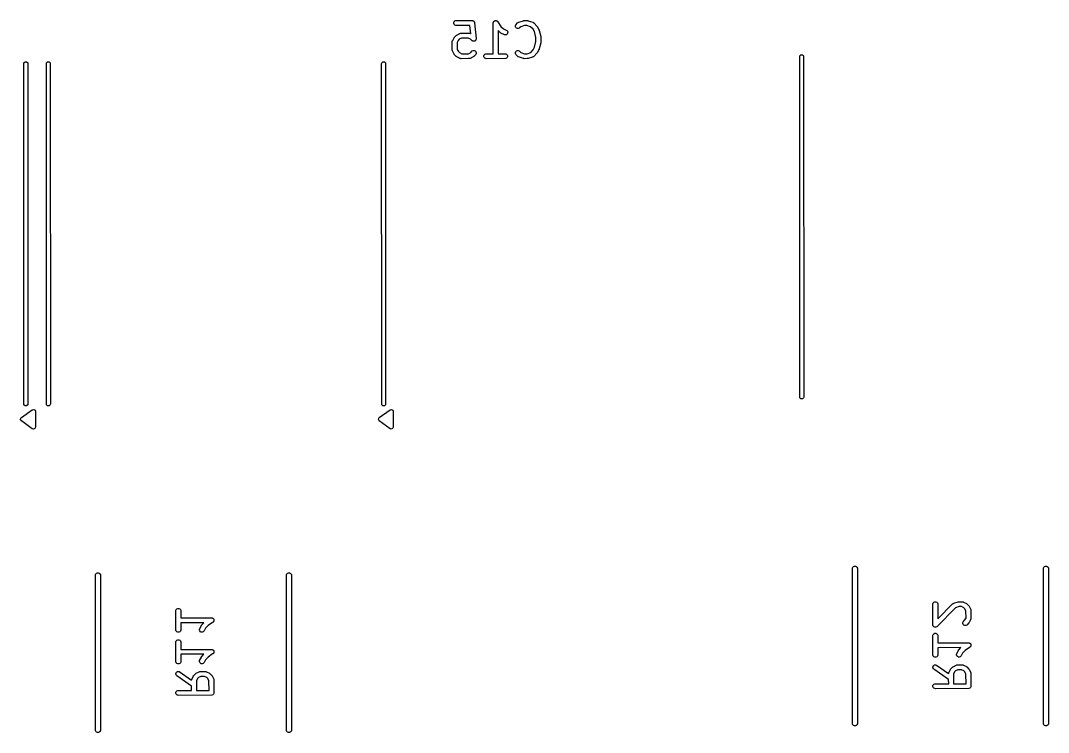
# Model space of a CAD drawing. Extents: x 208 to 341, y -149 to -108.
# Drawn here: x 276.83 to 307.86, y -148.76 to -127.28 of the extents above; entities that cross this region are included whole.
import ezdxf

# ---------------------------------------------------------------- set-up
doc = ezdxf.new("R2010")
doc.units = 0
doc.layers.add('BLACK', color=7, linetype='CONTINUOUS')

msp = doc.modelspace()

# ---------------------------------------------------------------- linework, layer by layer
at = {"layer": 'BLACK', "linetype": 'CONTINUOUS'}
for p, q in [((289.912155, -127.336937), (289.923354, -127.309901)), ((289.912155, -127.366201), (289.912155, -127.336937)), ((289.923354, -127.393237), (289.912155, -127.366201)), ((289.923354, -127.309901), (289.944046, -127.289209)), ((289.944046, -127.413929), (289.923354, -127.393237)), ((289.944046, -127.289209), (289.971082, -127.27801)), ((289.971082, -127.425128), (289.944046, -127.413929)), ((289.971082, -127.27801), (290.461904, -127.276569)), ((289.985714, -127.426569), (289.971082, -127.425128)), ((290.394105, -127.42537), (289.985714, -127.426569)), ((290.419952, -127.676427), (290.394105, -127.42537)), ((290.461904, -127.276569), (290.467315, -127.277101)), ((290.467315, -127.277101), (290.469144, -127.276919)), ((290.469144, -127.276919), (290.47093, -127.277457)), ((290.47093, -127.277457), (290.476536, -127.27801)), ((290.476536, -127.27801), (290.486662, -127.282204)), ((290.486662, -127.282204), (290.49716, -127.285372)), ((290.49716, -127.285372), (290.500083, -127.287763)), ((290.500083, -127.287763), (290.503572, -127.289209)), ((290.503572, -127.289209), (290.511325, -127.296962)), ((290.511325, -127.296962), (290.519808, -127.303903)), ((290.519808, -127.303903), (290.521592, -127.307229)), ((290.521592, -127.307229), (290.524264, -127.309901)), ((290.524264, -127.309901), (290.528459, -127.32003)), ((290.528459, -127.32003), (290.533642, -127.32969)), ((290.533642, -127.32969), (290.534032, -127.333483)), ((290.534032, -127.333483), (290.535463, -127.336937)), ((290.535463, -127.336937), (290.535463, -127.347377)), ((290.535463, -127.347377), (290.584151, -127.820296)), ((291.10119, -127.35149), (291.101205, -127.351413)), ((291.101195, -127.351516), (291.10119, -127.35149)), ((291.10119, -127.351569), (291.101195, -127.351516)), ((291.102504, -128.277452), (291.10119, -127.351569)), ((291.101205, -127.351413), (291.102631, -127.336937)), ((291.102631, -127.336937), (291.105472, -127.330076)), ((291.105472, -127.330076), (291.106929, -127.322796)), ((291.106929, -127.322796), (291.111017, -127.31669)), ((291.111017, -127.31669), (291.11383, -127.309901)), ((291.11383, -127.309901), (291.11908, -127.30465)), ((291.11908, -127.30465), (291.123212, -127.298481)), ((291.123212, -127.298481), (291.129326, -127.294404)), ((291.129326, -127.294404), (291.134522, -127.289209)), ((291.134522, -127.289209), (291.141382, -127.286367)), ((291.141382, -127.286367), (291.147561, -127.282248)), ((291.147561, -127.282248), (291.154769, -127.280822)), ((291.154769, -127.280822), (291.161558, -127.27801)), ((291.161558, -127.27801), (291.168985, -127.27801)), ((291.168985, -127.27801), (291.176269, -127.276569)), ((291.176269, -127.276569), (291.183474, -127.27801)), ((291.183474, -127.27801), (291.190822, -127.27801)), ((291.190822, -127.27801), (291.197682, -127.280851)), ((291.197682, -127.280851), (291.204963, -127.282308)), ((291.204963, -127.282308), (291.211068, -127.286396)), ((291.211068, -127.286396), (291.217858, -127.289209)), ((291.217858, -127.289209), (291.223108, -127.294459)), ((291.223108, -127.294459), (291.229278, -127.298591)), ((291.229278, -127.298591), (291.233567, -127.304918)), ((291.233567, -127.304918), (291.23855, -127.309901)), ((291.23855, -127.309901), (291.241071, -127.315988)), ((291.241071, -127.315988), (291.332985, -127.451575)), ((291.332985, -127.451575), (291.413276, -127.530331)), ((291.769298, -127.432176), (291.780497, -127.405139)), ((291.769298, -127.461438), (291.769298, -127.432176)), ((291.780497, -127.488475), (291.769298, -127.461438)), ((291.780497, -127.405139), (291.837443, -127.346155)), ((291.801189, -127.509167), (291.780497, -127.488475)), ((291.828226, -127.520366), (291.801189, -127.509167)), ((291.837443, -127.346155), (291.848808, -127.336828)), ((291.848808, -127.336828), (291.851296, -127.335797)), ((291.851296, -127.335797), (291.853333, -127.334031)), ((291.853333, -127.334031), (291.866296, -127.329583)), ((291.884525, -127.509167), (291.857488, -127.520366)), ((291.866296, -127.329583), (291.875844, -127.325629)), ((291.875844, -127.325629), (291.877825, -127.325629)), ((291.877825, -127.325629), (292.009615, -127.280418)), ((291.89589, -127.49984), (291.884525, -127.509167)), ((291.929412, -127.465117), (291.89589, -127.49984)), ((292.042118, -127.426453), (291.929412, -127.465117)), ((292.009615, -127.280418), (292.01687, -127.278768)), ((292.01687, -127.278768), (292.018701, -127.27801)), ((292.018701, -127.27801), (292.020297, -127.277989)), ((292.020297, -127.277989), (292.023952, -127.277158)), ((292.023952, -127.277158), (292.033252, -127.277819)), ((292.033252, -127.277819), (292.128571, -127.276569)), ((292.113497, -127.425517), (292.042118, -127.426453)), ((292.229424, -127.46304), (292.113497, -127.425517)), ((292.128571, -127.276569), (292.135976, -127.277298)), ((292.135976, -127.277298), (292.137951, -127.277158)), ((292.137951, -127.277158), (292.139437, -127.277639)), ((292.139437, -127.277639), (292.143203, -127.27801)), ((292.143203, -127.27801), (292.152566, -127.281888)), ((292.152566, -127.281888), (292.295145, -127.328037)), ((292.303633, -127.53583), (292.229424, -127.46304)), ((292.295145, -127.328037), (292.30857, -127.334031)), ((292.30857, -127.334031), (292.310605, -127.335796)), ((292.310605, -127.335796), (292.313096, -127.336828)), ((292.313096, -127.336828), (292.323034, -127.346576)), ((292.323034, -127.346576), (292.330677, -127.353205)), ((292.330677, -127.353205), (292.331528, -127.354908)), ((292.331528, -127.354908), (292.419699, -127.441393)), ((292.419699, -127.441393), (292.424419, -127.447143)), ((292.424419, -127.447143), (292.425916, -127.448442)), ((292.425916, -127.448442), (292.426642, -127.449852)), ((292.426642, -127.449852), (292.429027, -127.452758)), ((292.429027, -127.452758), (292.432678, -127.461573)), ((292.432678, -127.461573), (292.481367, -127.556123)), ((289.876957, -127.880106), (289.918632, -127.794218)), ((289.918632, -127.794218), (289.922596, -127.787918)), ((289.922596, -127.787918), (289.923354, -127.786091)), ((289.923354, -127.786091), (289.924484, -127.78492)), ((289.924484, -127.78492), (289.926464, -127.781775)), ((289.926464, -127.781775), (289.932958, -127.776142)), ((289.932958, -127.776142), (289.9803, -127.727107)), ((289.9803, -127.727107), (289.986049, -127.722388)), ((289.986049, -127.722388), (289.987349, -127.72089)), ((289.987349, -127.72089), (289.988762, -127.720162)), ((289.988762, -127.720162), (289.991665, -127.71778)), ((289.991665, -127.71778), (290.000475, -127.71413)), ((290.000475, -127.71413), (290.09503, -127.665439)), ((290.144142, -127.807432), (290.075391, -127.842835)), ((290.09503, -127.665439), (290.108761, -127.660184)), ((290.108761, -127.660184), (290.11145, -127.659992)), ((290.11145, -127.659992), (290.113939, -127.658962)), ((290.113939, -127.658962), (290.127008, -127.658887)), ((290.127008, -127.658887), (290.137951, -127.65811)), ((290.137951, -127.65811), (290.14006, -127.658813)), ((290.14006, -127.658813), (290.366666, -127.657521)), ((290.346878, -127.806276), (290.144142, -127.807432)), ((290.4155, -127.839573), (290.346878, -127.806276)), ((290.366666, -127.657521), (290.381298, -127.658962)), ((290.381298, -127.658962), (290.383787, -127.659993)), ((290.383787, -127.659993), (290.386475, -127.660184)), ((290.386475, -127.660184), (290.399468, -127.666488)), ((290.399468, -127.666488), (290.408334, -127.670161)), ((290.408334, -127.670161), (290.409556, -127.671383)), ((290.409556, -127.671383), (290.419952, -127.676427)), ((290.584151, -127.820296), (290.584173, -127.834999)), ((291.314162, -127.641396), (291.250092, -127.57855)), ((291.250092, -127.57855), (291.251084, -128.277087)), ((291.320682, -127.648914), (291.314162, -127.641396)), ((291.323875, -127.650924), (291.320682, -127.648914)), ((291.324998, -127.652025), (291.323875, -127.650924)), ((291.32683, -127.652783), (291.324998, -127.652025)), ((291.333125, -127.656746), (291.32683, -127.652783)), ((291.442094, -127.70962), (291.333125, -127.656746)), ((291.413276, -127.530331), (291.495445, -127.570201)), ((291.471284, -127.711694), (291.442094, -127.70962)), ((291.499046, -127.70244), (291.471284, -127.711694)), ((291.495445, -127.570201), (291.507888, -127.578033)), ((291.521153, -127.683267), (291.499046, -127.70244)), ((291.507888, -127.578033), (291.527061, -127.600141)), ((291.534241, -127.657092), (291.521153, -127.683267)), ((291.527061, -127.600141), (291.536315, -127.627902)), ((291.536315, -127.627902), (291.534241, -127.657092)), ((291.857488, -127.520366), (291.828226, -127.520366)), ((292.342324, -127.610965), (292.303633, -127.53583)), ((292.386942, -127.784395), (292.342324, -127.610965)), ((292.388084, -127.909167), (292.386942, -127.784395)), ((292.481367, -127.556123), (292.481776, -127.557192)), ((292.481776, -127.557192), (292.482099, -127.557628)), ((292.482099, -127.557628), (292.482418, -127.558871)), ((292.482418, -127.558871), (292.486622, -127.569854)), ((292.486622, -127.569854), (292.487147, -127.577251)), ((292.487147, -127.577251), (292.534665, -127.76195)), ((292.534665, -127.76195), (292.53504, -127.764486)), ((292.53504, -127.764486), (292.535463, -127.765508)), ((292.535463, -127.765508), (292.53548, -127.767469)), ((292.53548, -127.767469), (292.536815, -127.776494)), ((292.536815, -127.776494), (292.535636, -127.784417)), ((292.535636, -127.784417), (292.536904, -127.922997)), ((289.863095, -127.922997), (289.864536, -127.908365)), ((289.864387, -128.149601), (289.863095, -127.922997)), ((289.864536, -127.908365), (289.865567, -127.905875)), ((289.865567, -127.905875), (289.865758, -127.903188)), ((289.865758, -127.903188), (289.872062, -127.890194)), ((289.872062, -127.890194), (289.875735, -127.881329)), ((289.875735, -127.881329), (289.876957, -127.880106)), ((290.045147, -127.874162), (290.01185, -127.942784)), ((290.01185, -127.942784), (290.013006, -128.14552)), ((290.075391, -127.842835), (290.045147, -127.874162)), ((290.450527, -127.873389), (290.4155, -127.839573)), ((290.451619, -127.875425), (290.450527, -127.873389)), ((290.458282, -127.880876), (290.451619, -127.875425)), ((290.467855, -127.890119), (290.458282, -127.880876)), ((290.471343, -127.891564), (290.467855, -127.890119)), ((290.474267, -127.893956), (290.471343, -127.891564)), ((290.484764, -127.897123), (290.474267, -127.893956)), ((290.494891, -127.901318), (290.484764, -127.897123)), ((290.498667, -127.901318), (290.494891, -127.901318)), ((290.502283, -127.902409), (290.498667, -127.901318)), ((290.513193, -127.901318), (290.502283, -127.902409)), ((290.524154, -127.901318), (290.513193, -127.901318)), ((290.527642, -127.899872), (290.524154, -127.901318)), ((290.531402, -127.899497), (290.527642, -127.899872)), ((290.541065, -127.894312), (290.531402, -127.899497)), ((290.55119, -127.890119), (290.541065, -127.894312)), ((290.55386, -127.887448), (290.55119, -127.890119)), ((290.557189, -127.885663), (290.55386, -127.887448)), ((290.564134, -127.877174), (290.557189, -127.885663)), ((290.571883, -127.869426), (290.564134, -127.877174)), ((290.573327, -127.865939), (290.571883, -127.869426)), ((290.57572, -127.863015), (290.573327, -127.865939)), ((290.578888, -127.852514), (290.57572, -127.863015)), ((290.583082, -127.84239), (290.578888, -127.852514)), ((290.584173, -127.834999), (290.583082, -127.838614)), ((290.583082, -127.838614), (290.583082, -127.84239)), ((292.307333, -128.1621), (292.346058, -128.08229)), ((292.346058, -128.08229), (292.388084, -127.909167)), ((292.486034, -128.134493), (292.482099, -128.145509)), ((292.486622, -128.133283), (292.486034, -128.134493)), ((292.48666, -128.132742), (292.486622, -128.133283)), ((292.487046, -128.131663), (292.48666, -128.132742)), ((292.532286, -127.945297), (292.487046, -128.131663)), ((292.535463, -127.937629), (292.532286, -127.945297)), ((292.53636, -127.928514), (292.535463, -127.937629)), ((292.536815, -127.926643), (292.53636, -127.928514)), ((292.536904, -127.922997), (292.536652, -127.92555)), ((292.536652, -127.92555), (292.536815, -127.926643)), ((289.863684, -128.151711), (289.864387, -128.149601)), ((289.864461, -128.162653), (289.863684, -128.151711)), ((289.864536, -128.175724), (289.864461, -128.162653)), ((289.865567, -128.178213), (289.864536, -128.175724)), ((289.865758, -128.180901), (289.865567, -128.178213)), ((289.871013, -128.194633), (289.865758, -128.180901)), ((289.919703, -128.289185), (289.871013, -128.194633)), ((289.923353, -128.297997), (289.919703, -128.289185)), ((289.925736, -128.300901), (289.923353, -128.297997)), ((289.926464, -128.302314), (289.925736, -128.300901)), ((289.927962, -128.303613), (289.926464, -128.302314)), ((289.93268, -128.309362), (289.927962, -128.303613)), ((289.981715, -128.356703), (289.93268, -128.309362)), ((289.987349, -128.3632), (289.981715, -128.356703)), ((289.990494, -128.365179), (289.987349, -128.3632)), ((289.991665, -128.36631), (289.990494, -128.365179)), ((289.993492, -128.367067), (289.991665, -128.36631)), ((289.999792, -128.371032), (289.993492, -128.367067)), ((290.085681, -128.412707), (289.999792, -128.371032)), ((290.013006, -128.14552), (290.04841, -128.214271)), ((290.04841, -128.214271), (290.079737, -128.244517)), ((290.079737, -128.244517), (290.148358, -128.277813)), ((290.086903, -128.413929), (290.085681, -128.412707)), ((290.095762, -128.417598), (290.086903, -128.413929)), ((290.108761, -128.423906), (290.095762, -128.417598)), ((290.11145, -128.424097), (290.108761, -128.423906)), ((290.113939, -128.425128), (290.11145, -128.424097)), ((290.128571, -128.426569), (290.113939, -128.425128)), ((290.355175, -128.425276), (290.128571, -128.426569)), ((290.148358, -128.277813), (290.351094, -128.276657)), ((290.351094, -128.276657), (290.419844, -128.241254)), ((290.357285, -128.42598), (290.355175, -128.425276)), ((290.368227, -128.425202), (290.357285, -128.42598)), ((290.381298, -128.425128), (290.368227, -128.425202)), ((290.383787, -128.424096), (290.381298, -128.425128)), ((290.386475, -128.423906), (290.383787, -128.424096)), ((290.400207, -128.418651), (290.386475, -128.423906)), ((290.494761, -128.369959), (290.400207, -128.418651)), ((290.419844, -128.241254), (290.456489, -128.203298)), ((290.456489, -128.203298), (290.467855, -128.19397)), ((290.467855, -128.19397), (290.494891, -128.182771)), ((290.503572, -128.36631), (290.494761, -128.369959)), ((290.494891, -128.182771), (290.524154, -128.182771)), ((290.506474, -128.363927), (290.503572, -128.36631)), ((290.507888, -128.3632), (290.506474, -128.363927)), ((290.509188, -128.3617), (290.507888, -128.3632)), ((290.514938, -128.356982), (290.509188, -128.3617)), ((290.571884, -128.297997), (290.514938, -128.356982)), ((290.524154, -128.182771), (290.55119, -128.193969)), ((290.55119, -128.193969), (290.571883, -128.214662)), ((290.571883, -128.214662), (290.583082, -128.241698)), ((290.583082, -128.270961), (290.571884, -128.297997)), ((290.583082, -128.241698), (290.583082, -128.270961)), ((290.816917, -128.336937), (290.828116, -128.309901)), ((290.816917, -128.366201), (290.816917, -128.336937)), ((290.828116, -128.393237), (290.816917, -128.366201)), ((290.828116, -128.309901), (290.848808, -128.289209)), ((290.848808, -128.413929), (290.828116, -128.393237)), ((290.848808, -128.289209), (290.875844, -128.27801)), ((290.875844, -128.425128), (290.848808, -128.413929)), ((290.875844, -128.27801), (291.102504, -128.277452)), ((290.890476, -128.426569), (290.875844, -128.425128)), ((291.476536, -128.425128), (290.890476, -128.426569)), ((291.251084, -128.277087), (291.461904, -128.276569)), ((291.461904, -128.276569), (291.476536, -128.27801)), ((291.476536, -128.27801), (291.503572, -128.289209)), ((291.503572, -128.413929), (291.476536, -128.425128)), ((291.503572, -128.289209), (291.524264, -128.309901)), ((291.524264, -128.393237), (291.503572, -128.413929)), ((291.524264, -128.309901), (291.535463, -128.336937)), ((291.535463, -128.366201), (291.524264, -128.393237)), ((291.535463, -128.336937), (291.535463, -128.366201)), ((291.769298, -128.241698), (291.780497, -128.214662)), ((291.769298, -128.270961), (291.769298, -128.241698)), ((291.780496, -128.297997), (291.769298, -128.270961)), ((291.789823, -128.309362), (291.780496, -128.297997)), ((291.780497, -128.214662), (291.80119, -128.193969)), ((291.830648, -128.348777), (291.789823, -128.309362)), ((291.80119, -128.193969), (291.828226, -128.182771)), ((291.828226, -128.182771), (291.857489, -128.182771)), ((291.831226, -128.349933), (291.830648, -128.348777)), ((291.837317, -128.355216), (291.831226, -128.349933)), ((291.848808, -128.36631), (291.837317, -128.355216)), ((291.851296, -128.36734), (291.848808, -128.36631)), ((291.853333, -128.369107), (291.851296, -128.36734)), ((291.866759, -128.375101), (291.853333, -128.369107)), ((291.857489, -128.182771), (291.884525, -128.19397)), ((292.00934, -128.42125), (291.866759, -128.375101)), ((291.884525, -128.19397), (291.932214, -128.240012)), ((291.932214, -128.240012), (292.048406, -128.27762)), ((292.018701, -128.425128), (292.00934, -128.42125)), ((292.022464, -128.425498), (292.018701, -128.425128)), ((292.023952, -128.42598), (292.022464, -128.425498)), ((292.025926, -128.425839), (292.023952, -128.42598)), ((292.033333, -128.426569), (292.025926, -128.425839)), ((292.12865, -128.425318), (292.033333, -128.426569)), ((292.048406, -128.27762), (292.119784, -128.276684)), ((292.119784, -128.276684), (292.233056, -128.237826)), ((292.137951, -128.42598), (292.12865, -128.425318)), ((292.141605, -128.425148), (292.137951, -128.42598)), ((292.143203, -128.425128), (292.141605, -128.425148)), ((292.145034, -128.424369), (292.143203, -128.425128)), ((292.152288, -128.42272), (292.145034, -128.424369)), ((292.284078, -128.377509), (292.152288, -128.42272)), ((292.233056, -128.237826), (292.307333, -128.1621)), ((292.28606, -128.377509), (292.284078, -128.377509)), ((292.295612, -128.373552), (292.28606, -128.377509)), ((292.30857, -128.369107), (292.295612, -128.373552)), ((292.310605, -128.367341), (292.30857, -128.369107)), ((292.313096, -128.36631), (292.310605, -128.367341)), ((292.324461, -128.356983), (292.313096, -128.36631)), ((292.418393, -128.261218), (292.324461, -128.356983)), ((292.425916, -128.254695), (292.418393, -128.261218)), ((292.427928, -128.251498), (292.425916, -128.254695)), ((292.429027, -128.250378), (292.427928, -128.251498)), ((292.429784, -128.248548), (292.429027, -128.250378)), ((292.433748, -128.242252), (292.429784, -128.248548)), ((292.478016, -128.151019), (292.433748, -128.242252)), ((292.482099, -128.145509), (292.478016, -128.151019)), ((300.352332, -128.368057), (300.356899, -128.345096)), ((300.356899, -138.661018), (300.352332, -128.368057)), ((300.356899, -128.345096), (300.389371, -128.312624)), ((300.389371, -128.312624), (300.435293, -128.312624)), ((300.435293, -128.312624), (300.467765, -128.345096)), ((300.467765, -128.345096), (300.472332, -138.638057)), ((276.932332, -128.578057), (276.936899, -128.555096)), ((276.936899, -138.871018), (276.932332, -128.578057)), ((276.936899, -128.555096), (276.969371, -128.522624)), ((276.969371, -128.522624), (277.015293, -128.522624)), ((277.015293, -128.522624), (277.047765, -128.555096)), ((277.047765, -128.555096), (277.052332, -138.848057)), ((277.612332, -128.578057), (277.616899, -128.555096)), ((277.616899, -138.871018), (277.612332, -128.578057)), ((277.616899, -128.555096), (277.649371, -128.522624)), ((277.649371, -128.522624), (277.695293, -128.522624)), ((277.695293, -128.522624), (277.727765, -128.555096)), ((277.727765, -128.555096), (277.732332, -138.848057)), ((287.732332, -128.578057), (287.736899, -128.555096)), ((287.736899, -138.871018), (287.732332, -128.578057)), ((287.736899, -128.555096), (287.769371, -128.522624)), ((287.769371, -128.522624), (287.815293, -128.522624)), ((287.815293, -128.522624), (287.847765, -128.555096)), ((287.847765, -128.555096), (287.852332, -138.848057)), ((300.389371, -138.69349), (300.356899, -138.661018)), ((300.467765, -138.661018), (300.435293, -138.69349)), ((300.472332, -138.638057), (300.467765, -138.661018)), ((276.969371, -138.90349), (276.936899, -138.871018)), ((277.015293, -138.90349), (276.969371, -138.90349)), ((277.047765, -138.871018), (277.015293, -138.90349)), ((277.052332, -138.848057), (277.047765, -138.871018)), ((277.649371, -138.90349), (277.616899, -138.871018)), ((277.695293, -138.90349), (277.649371, -138.90349)), ((277.727765, -138.871018), (277.695293, -138.90349)), ((277.732332, -138.848057), (277.727765, -138.871018)), ((287.769371, -138.90349), (287.736899, -138.871018)), ((287.815293, -138.90349), (287.769371, -138.90349)), ((287.847765, -138.871018), (287.815293, -138.90349)), ((287.852332, -138.848057), (287.847765, -138.871018)), ((300.435293, -138.69349), (300.389371, -138.69349)), ((276.833066, -139.317415), (276.843808, -139.272767)), ((276.843808, -139.272767), (276.857042, -139.259533)), ((276.857042, -139.259533), (277.187042, -139.019533)), ((277.187042, -139.019533), (277.23169, -139.008791)), ((277.23169, -139.008791), (277.270856, -139.032767)), ((277.270856, -139.032767), (277.282332, -139.068057)), ((277.282332, -139.068057), (277.282332, -139.548057)), ((287.633066, -139.317415), (287.643808, -139.272767)), ((287.643808, -139.272767), (287.657042, -139.259533)), ((287.657042, -139.259533), (287.987042, -139.019533)), ((287.987042, -139.019533), (288.03169, -139.008791)), ((288.03169, -139.008791), (288.070856, -139.032767)), ((288.070856, -139.032767), (288.082332, -139.068057)), ((288.082332, -139.068057), (288.082332, -139.548057)), ((276.857042, -139.356581), (276.833066, -139.317415)), ((277.187042, -139.596581), (276.857042, -139.356581)), ((277.222332, -139.608057), (277.187042, -139.596581)), ((277.264758, -139.590483), (277.222332, -139.608057)), ((277.282332, -139.548057), (277.264758, -139.590483)), ((287.657042, -139.356581), (287.633066, -139.317415)), ((287.987042, -139.596581), (287.657042, -139.356581)), ((288.022332, -139.608057), (287.987042, -139.596581)), ((288.064758, -139.590483), (288.022332, -139.608057)), ((288.082332, -139.548057), (288.064758, -139.590483)), ((279.103742, -143.974116), (279.124766, -143.953092)), ((279.124766, -143.953092), (279.152234, -143.941714)), ((279.152234, -143.941714), (279.181966, -143.941714)), ((279.181966, -143.941714), (279.209434, -143.953092)), ((279.209434, -143.953092), (279.230458, -143.974116)), ((284.869542, -143.974116), (284.890566, -143.953092)), ((284.890566, -143.953092), (284.918034, -143.941714)), ((284.918034, -143.941714), (284.947766, -143.941714)), ((284.947766, -143.941714), (284.975234, -143.953092)), ((284.975234, -143.953092), (284.996258, -143.974116)), ((301.9409, -143.81645), (301.942364, -143.801584)), ((301.942364, -148.499416), (301.9409, -143.81645)), ((301.942364, -143.801584), (301.953742, -143.774116)), ((301.953742, -143.774116), (301.974766, -143.753092)), ((301.974766, -143.753092), (302.002234, -143.741714)), ((302.002234, -143.741714), (302.031966, -143.741714)), ((302.031966, -143.741714), (302.059434, -143.753092)), ((302.059434, -143.753092), (302.080458, -143.774116)), ((302.080458, -143.774116), (302.091836, -143.801584)), ((302.091836, -143.801584), (302.0933, -148.48455)), ((307.7067, -143.81645), (307.708164, -143.801584)), ((307.708164, -148.499416), (307.7067, -143.81645)), ((307.708164, -143.801584), (307.719542, -143.774116)), ((307.719542, -143.774116), (307.740566, -143.753092)), ((307.740566, -143.753092), (307.768034, -143.741714)), ((307.768034, -143.741714), (307.797766, -143.741714)), ((307.797766, -143.741714), (307.825234, -143.753092)), ((307.825234, -143.753092), (307.846258, -143.774116)), ((307.846258, -143.774116), (307.857636, -143.801584)), ((307.857636, -143.801584), (307.8591, -148.48455)), ((279.0909, -144.01645), (279.092364, -144.001584)), ((279.092364, -148.699416), (279.0909, -144.01645)), ((279.092364, -144.001584), (279.103742, -143.974116)), ((279.230458, -143.974116), (279.241836, -144.001584)), ((279.241836, -144.001584), (279.2433, -148.68455)), ((284.8567, -144.01645), (284.858164, -144.001584)), ((284.858164, -148.699416), (284.8567, -144.01645)), ((284.858164, -144.001584), (284.869542, -143.974116)), ((284.996258, -143.974116), (285.007636, -144.001584)), ((285.007636, -144.001584), (285.0091, -148.68455)), ((304.37018, -144.888595), (304.371621, -144.873963)), ((304.371621, -145.522274), (304.37018, -144.888595)), ((304.371621, -144.873963), (304.38282, -144.846927)), ((304.38282, -144.846927), (304.403512, -144.826235)), ((304.403512, -144.826235), (304.430548, -144.815036)), ((304.430548, -144.815036), (304.459812, -144.815036)), ((304.459812, -144.815036), (304.486848, -144.826235)), ((304.486848, -144.826235), (304.50754, -144.846927)), ((304.50754, -144.846927), (304.518739, -144.873963)), ((304.518739, -144.873963), (304.519772, -145.32854)), ((304.519772, -145.32854), (304.963576, -144.883181)), ((304.963576, -144.883181), (304.974941, -144.873853)), ((304.974941, -144.873853), (304.977431, -144.872821)), ((304.977431, -144.872821), (304.979466, -144.871057)), ((304.979466, -144.871057), (304.992428, -144.86661)), ((304.992428, -144.86661), (305.001978, -144.862655)), ((305.001978, -144.862655), (305.003958, -144.862655)), ((305.003958, -144.862655), (305.135748, -144.817444)), ((305.135748, -144.817444), (305.143003, -144.815794)), ((305.143003, -144.815794), (305.144834, -144.815036)), ((305.144834, -144.815036), (305.14643, -144.815015)), ((305.14643, -144.815015), (305.150085, -144.814184)), ((305.150085, -144.814184), (305.159385, -144.814845)), ((305.159385, -144.814845), (305.254704, -144.813595)), ((305.254704, -144.813595), (305.269336, -144.815036)), ((305.269336, -144.815036), (305.271825, -144.816067)), ((305.271825, -144.816067), (305.274513, -144.816258)), ((305.274513, -144.816258), (305.287506, -144.822562)), ((305.287506, -144.822562), (305.296372, -144.826235)), ((305.296372, -144.826235), (305.297594, -144.827457)), ((305.297594, -144.827457), (305.383483, -144.869132)), ((305.383483, -144.869132), (305.389782, -144.873096)), ((305.389782, -144.873096), (305.39161, -144.873854)), ((305.39161, -144.873854), (305.39278, -144.874984)), ((305.39278, -144.874984), (305.395926, -144.876964)), ((305.395926, -144.876964), (305.401558, -144.883458)), ((305.401558, -144.883458), (305.450594, -144.9308)), ((281.52018, -145.088595), (281.521621, -145.073963)), ((281.521621, -145.674655), (281.52018, -145.088595)), ((281.521621, -145.073963), (281.53282, -145.046927)), ((281.53282, -145.046927), (281.553512, -145.026235)), ((281.553512, -145.026235), (281.580548, -145.015036)), ((281.580548, -145.015036), (281.609812, -145.015036)), ((281.609812, -145.015036), (281.636848, -145.026235)), ((281.636848, -145.026235), (281.65754, -145.046927)), ((281.65754, -145.046927), (281.668739, -145.073963)), ((281.668739, -145.073963), (281.669296, -145.300623)), ((305.0544, -145.002536), (304.498213, -145.560675)), ((305.168251, -144.963479), (305.0544, -145.002536)), ((305.235428, -144.962598), (305.168251, -144.963479)), ((305.303538, -144.995647), (305.235428, -144.962598)), ((305.334865, -145.025891), (305.303538, -144.995647)), ((305.370268, -145.094642), (305.334865, -145.025891)), ((305.371424, -145.297378), (305.370268, -145.094642)), ((305.450594, -144.9308), (305.455312, -144.936549)), ((305.455312, -144.936549), (305.456811, -144.937849)), ((305.456811, -144.937849), (305.457538, -144.939262)), ((305.457538, -144.939262), (305.459921, -144.942165)), ((305.459921, -144.942165), (305.46357, -144.950975)), ((305.46357, -144.950975), (305.512262, -145.04553)), ((305.512262, -145.04553), (305.517517, -145.059261)), ((305.517517, -145.059261), (305.517708, -145.06195)), ((305.517708, -145.06195), (305.518739, -145.064439)), ((305.518739, -145.064439), (305.518813, -145.077508)), ((305.518813, -145.077508), (305.519591, -145.088451)), ((305.519591, -145.088451), (305.518887, -145.09056)), ((305.518887, -145.09056), (305.52018, -145.317166)), ((281.669296, -145.300623), (282.59518, -145.299309)), ((282.368198, -145.448211), (281.669661, -145.449203)), ((281.669661, -145.449203), (281.67018, -145.660023)), ((282.305358, -145.512276), (282.368198, -145.448211)), ((282.630761, -145.43919), (282.495174, -145.531104)), ((282.59518, -145.299309), (282.595232, -145.299314)), ((282.595232, -145.299314), (282.595259, -145.299309)), ((282.595259, -145.299309), (282.595335, -145.299324)), ((282.595335, -145.299324), (282.609812, -145.30075)), ((282.609812, -145.30075), (282.616672, -145.303591)), ((282.616672, -145.303591), (282.623954, -145.305048)), ((282.623954, -145.305048), (282.63006, -145.309137)), ((282.63006, -145.309137), (282.636848, -145.311949)), ((282.636848, -145.436669), (282.630761, -145.43919)), ((282.636848, -145.311949), (282.642096, -145.317197)), ((282.64183, -145.431686), (282.636848, -145.436669)), ((282.648158, -145.427397), (282.64183, -145.431686)), ((282.642096, -145.317197), (282.648269, -145.321331)), ((282.652289, -145.421227), (282.648158, -145.427397)), ((282.648269, -145.321331), (282.652346, -145.327447)), ((282.65754, -145.415977), (282.652289, -145.421227)), ((282.652346, -145.327447), (282.65754, -145.332641)), ((282.65754, -145.332641), (282.660381, -145.3395)), ((282.660352, -145.409187), (282.65754, -145.415977)), ((282.664441, -145.403082), (282.660352, -145.409187)), ((282.660381, -145.3395), (282.664501, -145.34568)), ((282.665897, -145.395801), (282.664441, -145.403082)), ((282.664501, -145.34568), (282.665926, -145.352888)), ((282.668739, -145.388941), (282.665897, -145.395801)), ((282.665926, -145.352888), (282.668739, -145.359677)), ((282.668739, -145.359677), (282.668739, -145.367103)), ((282.668739, -145.367103), (282.67018, -145.374388)), ((282.67018, -145.374388), (282.668739, -145.381592)), ((282.668739, -145.381592), (282.668739, -145.388941)), ((305.276383, -145.445392), (305.287582, -145.418355)), ((305.276383, -145.474654), (305.276383, -145.445392)), ((305.287582, -145.501691), (305.276383, -145.474654)), ((305.287582, -145.418355), (305.338128, -145.365999)), ((305.308274, -145.522383), (305.287582, -145.501691)), ((305.338128, -145.365999), (305.371424, -145.297378)), ((305.450316, -145.46402), (305.402975, -145.513056)), ((305.456811, -145.458388), (305.450316, -145.46402)), ((305.45879, -145.455242), (305.456811, -145.458388)), ((305.459921, -145.454072), (305.45879, -145.455242)), ((305.460678, -145.452244), (305.459921, -145.454072)), ((305.464643, -145.445945), (305.460678, -145.452244)), ((305.506318, -145.360055), (305.464643, -145.445945)), ((305.50754, -145.358834), (305.506318, -145.360055)), ((305.511209, -145.349974), (305.50754, -145.358834)), ((305.517517, -145.336976), (305.511209, -145.349974)), ((305.517708, -145.334286), (305.517517, -145.336976)), ((305.518739, -145.331798), (305.517708, -145.334286)), ((305.52018, -145.317166), (305.518739, -145.331798)), ((281.53282, -145.701691), (281.521621, -145.674655)), ((281.553512, -145.722383), (281.53282, -145.701691)), ((281.580548, -145.733582), (281.553512, -145.722383)), ((281.609812, -145.733582), (281.580548, -145.733582)), ((281.636848, -145.722383), (281.609812, -145.733582)), ((281.65754, -145.701691), (281.636848, -145.722383)), ((281.668739, -145.674655), (281.65754, -145.701691)), ((281.67018, -145.660023), (281.668739, -145.674655)), ((282.235055, -145.669404), (282.237129, -145.640214)), ((282.244309, -145.697165), (282.235055, -145.669404)), ((282.237129, -145.640214), (282.290003, -145.531244)), ((282.263482, -145.719273), (282.244309, -145.697165)), ((282.289657, -145.73236), (282.263482, -145.719273)), ((282.318847, -145.734434), (282.289657, -145.73236)), ((282.290003, -145.531244), (282.293967, -145.524944)), ((282.293967, -145.524944), (282.294725, -145.523117)), ((282.294725, -145.523117), (282.295822, -145.521997)), ((282.295822, -145.521997), (282.297835, -145.518801)), ((282.297835, -145.518801), (282.305358, -145.512276)), ((282.346608, -145.72518), (282.318847, -145.734434)), ((282.368716, -145.706007), (282.346608, -145.72518)), ((282.376548, -145.693564), (282.368716, -145.706007)), ((282.416417, -145.611395), (282.376548, -145.693564)), ((282.495174, -145.531104), (282.416417, -145.611395)), ((304.38282, -145.54931), (304.371621, -145.522274)), ((304.371621, -145.826344), (304.38282, -145.799308)), ((304.403512, -145.570002), (304.38282, -145.54931)), ((304.38282, -145.799308), (304.403512, -145.778616)), ((304.430548, -145.581201), (304.403512, -145.570002)), ((304.403512, -145.778616), (304.430548, -145.767417)), ((304.459812, -145.581201), (304.430548, -145.581201)), ((304.430548, -145.767417), (304.459812, -145.767417)), ((304.486848, -145.570002), (304.459812, -145.581201)), ((304.459812, -145.767417), (304.486848, -145.778616)), ((304.498213, -145.560675), (304.486848, -145.570002)), ((304.486848, -145.778616), (304.50754, -145.799308)), ((304.50754, -145.799308), (304.518739, -145.826344)), ((305.335311, -145.533582), (305.308274, -145.522383)), ((305.364573, -145.533582), (305.335311, -145.533582)), ((305.39161, -145.522383), (305.364573, -145.533582)), ((305.402975, -145.513056), (305.39161, -145.522383)), ((281.52018, -146.040976), (281.521621, -146.026344)), ((281.521621, -146.627036), (281.52018, -146.040976)), ((281.521621, -146.026344), (281.53282, -145.999308)), ((281.53282, -145.999308), (281.553512, -145.978616)), ((281.553512, -145.978616), (281.580548, -145.967417)), ((281.580548, -145.967417), (281.609812, -145.967417)), ((281.609812, -145.967417), (281.636848, -145.978616)), ((281.636848, -145.978616), (281.65754, -145.999308)), ((281.65754, -145.999308), (281.668739, -146.026344)), ((281.668739, -146.026344), (281.669296, -146.253004)), ((304.37018, -145.840976), (304.371621, -145.826344)), ((304.371621, -146.427036), (304.37018, -145.840976)), ((304.518739, -145.826344), (304.519296, -146.053004)), ((304.519296, -146.053004), (305.44518, -146.05169)), ((305.44518, -146.05169), (305.445232, -146.051695)), ((305.445232, -146.051695), (305.445259, -146.05169)), ((305.445259, -146.05169), (305.445335, -146.051705)), ((305.445335, -146.051705), (305.459812, -146.053131)), ((305.459812, -146.053131), (305.466672, -146.055972)), ((305.466672, -146.055972), (305.473954, -146.057429)), ((305.473954, -146.057429), (305.48006, -146.061518)), ((305.48006, -146.061518), (305.486848, -146.06433)), ((305.486848, -146.06433), (305.492096, -146.069578)), ((305.492096, -146.069578), (305.498269, -146.073712)), ((305.498269, -146.073712), (305.502346, -146.079828)), ((305.502346, -146.079828), (305.50754, -146.085022)), ((305.50754, -146.085022), (305.510381, -146.091881)), ((305.510381, -146.091881), (305.514501, -146.098061)), ((305.514501, -146.098061), (305.515926, -146.105269)), ((305.515926, -146.105269), (305.518739, -146.112058)), ((305.518739, -146.112058), (305.518739, -146.119484)), ((305.518739, -146.119484), (305.52018, -146.126769)), ((305.52018, -146.126769), (305.518739, -146.133973)), ((281.669296, -146.253004), (282.59518, -146.25169)), ((282.368198, -146.400592), (281.669661, -146.401584)), ((281.669661, -146.401584), (281.67018, -146.612404)), ((282.305358, -146.464657), (282.368198, -146.400592)), ((282.630761, -146.391571), (282.495174, -146.483485)), ((282.59518, -146.25169), (282.595232, -146.251695)), ((282.595232, -146.251695), (282.595259, -146.25169)), ((282.595259, -146.25169), (282.595335, -146.251705)), ((282.595335, -146.251705), (282.609812, -146.253131)), ((282.609812, -146.253131), (282.616672, -146.255972)), ((282.616672, -146.255972), (282.623954, -146.257429)), ((282.623954, -146.257429), (282.63006, -146.261518)), ((282.63006, -146.261518), (282.636848, -146.26433)), ((282.636848, -146.38905), (282.630761, -146.391571)), ((282.636848, -146.26433), (282.642096, -146.269578)), ((282.64183, -146.384067), (282.636848, -146.38905)), ((282.648158, -146.379778), (282.64183, -146.384067)), ((282.642096, -146.269578), (282.648269, -146.273712)), ((282.652289, -146.373608), (282.648158, -146.379778)), ((282.648269, -146.273712), (282.652346, -146.279828)), ((282.65754, -146.368358), (282.652289, -146.373608)), ((282.652346, -146.279828), (282.65754, -146.285022)), ((282.65754, -146.285022), (282.660381, -146.291881)), ((282.660352, -146.361568), (282.65754, -146.368358)), ((282.664441, -146.355463), (282.660352, -146.361568)), ((282.660381, -146.291881), (282.664501, -146.298061)), ((282.665897, -146.348182), (282.664441, -146.355463)), ((282.664501, -146.298061), (282.665926, -146.305269)), ((282.668739, -146.341322), (282.665897, -146.348182)), ((282.665926, -146.305269), (282.668739, -146.312058)), ((282.668739, -146.312058), (282.668739, -146.319484)), ((282.668739, -146.319484), (282.67018, -146.326769)), ((282.67018, -146.326769), (282.668739, -146.333973)), ((282.668739, -146.333973), (282.668739, -146.341322)), ((304.38282, -146.454072), (304.371621, -146.427036)), ((304.518739, -146.427036), (304.50754, -146.454072)), ((304.52018, -146.412404), (304.518739, -146.427036)), ((305.218198, -146.200592), (304.519661, -146.201584)), ((304.519661, -146.201584), (304.52018, -146.412404)), ((305.085055, -146.421785), (305.087129, -146.392595)), ((305.094309, -146.449546), (305.085055, -146.421785)), ((305.087129, -146.392595), (305.140003, -146.283625)), ((305.140003, -146.283625), (305.143967, -146.277325)), ((305.143967, -146.277325), (305.144725, -146.275498)), ((305.144725, -146.275498), (305.145822, -146.274378)), ((305.145822, -146.274378), (305.147835, -146.271182)), ((305.147835, -146.271182), (305.155358, -146.264657)), ((305.155358, -146.264657), (305.218198, -146.200592)), ((305.266417, -146.363776), (305.226548, -146.445945)), ((305.345174, -146.283485), (305.266417, -146.363776)), ((305.480761, -146.191571), (305.345174, -146.283485)), ((305.486848, -146.18905), (305.480761, -146.191571)), ((305.49183, -146.184067), (305.486848, -146.18905)), ((305.498158, -146.179778), (305.49183, -146.184067)), ((305.502289, -146.173608), (305.498158, -146.179778)), ((305.50754, -146.168358), (305.502289, -146.173608)), ((305.510352, -146.161568), (305.50754, -146.168358)), ((305.514441, -146.155463), (305.510352, -146.161568)), ((305.515897, -146.148182), (305.514441, -146.155463)), ((305.518739, -146.141322), (305.515897, -146.148182)), ((305.518739, -146.133973), (305.518739, -146.141322)), ((281.53282, -146.654072), (281.521621, -146.627036)), ((281.553512, -146.674764), (281.53282, -146.654072)), ((281.580548, -146.685963), (281.553512, -146.674764)), ((281.609812, -146.685963), (281.580548, -146.685963)), ((281.636848, -146.674764), (281.609812, -146.685963)), ((281.65754, -146.654072), (281.636848, -146.674764)), ((281.668739, -146.627036), (281.65754, -146.654072)), ((281.67018, -146.612404), (281.668739, -146.627036)), ((282.235055, -146.621785), (282.237129, -146.592595)), ((282.244309, -146.649546), (282.235055, -146.621785)), ((282.237129, -146.592595), (282.290003, -146.483625)), ((282.263482, -146.671654), (282.244309, -146.649546)), ((282.289657, -146.684741), (282.263482, -146.671654)), ((282.318847, -146.686815), (282.289657, -146.684741)), ((282.290003, -146.483625), (282.293967, -146.477325)), ((282.293967, -146.477325), (282.294725, -146.475498)), ((282.294725, -146.475498), (282.295822, -146.474378)), ((282.295822, -146.474378), (282.297835, -146.471182)), ((282.297835, -146.471182), (282.305358, -146.464657)), ((282.346608, -146.677561), (282.318847, -146.686815)), ((282.368716, -146.658388), (282.346608, -146.677561)), ((282.376548, -146.645945), (282.368716, -146.658388)), ((282.416417, -146.563776), (282.376548, -146.645945)), ((282.495174, -146.483485), (282.416417, -146.563776)), ((304.376527, -146.763161), (304.393309, -146.739187)), ((304.403512, -146.474764), (304.38282, -146.454072)), ((304.393309, -146.739187), (304.417988, -146.72346)), ((304.430548, -146.485963), (304.403512, -146.474764)), ((304.417988, -146.72346), (304.446805, -146.718375)), ((304.459812, -146.485963), (304.430548, -146.485963)), ((304.446805, -146.718375), (304.475376, -146.724704)), ((304.486848, -146.474764), (304.459812, -146.485963)), ((304.475376, -146.724704), (304.846441, -146.983114)), ((304.50754, -146.454072), (304.486848, -146.474764)), ((304.983751, -146.774966), (305.078306, -146.726275)), ((305.078306, -146.726275), (305.092037, -146.72102)), ((305.092037, -146.72102), (305.094726, -146.720828)), ((305.113482, -146.471654), (305.094309, -146.449546)), ((305.094726, -146.720828), (305.097215, -146.719798)), ((305.097215, -146.719798), (305.111012, -146.719671)), ((305.111012, -146.719671), (305.121227, -146.718946)), ((305.139657, -146.484741), (305.113482, -146.471654)), ((305.121227, -146.718946), (305.123073, -146.719561)), ((305.123073, -146.719561), (305.254704, -146.718357)), ((305.168847, -146.486815), (305.139657, -146.484741)), ((305.196608, -146.477561), (305.168847, -146.486815)), ((305.218716, -146.458388), (305.196608, -146.477561)), ((305.226548, -146.445945), (305.218716, -146.458388)), ((305.254704, -146.718357), (305.269336, -146.719798)), ((305.269336, -146.719798), (305.271825, -146.720829)), ((305.271825, -146.720829), (305.274513, -146.72102)), ((305.274513, -146.72102), (305.287506, -146.727324)), ((305.287506, -146.727324), (305.296372, -146.730997)), ((305.296372, -146.730997), (305.297594, -146.732219)), ((305.297594, -146.732219), (305.383483, -146.773894)), ((281.520198, -146.991732), (281.526527, -146.963161)), ((281.525283, -147.020549), (281.520198, -146.991732)), ((281.54101, -147.045228), (281.525283, -147.020549)), ((281.526527, -146.963161), (281.543309, -146.939187)), ((281.55217, -147.054799), (281.54101, -147.045228)), ((281.543309, -146.939187), (281.567988, -146.92346)), ((281.997029, -147.364599), (281.55217, -147.054799)), ((281.567988, -146.92346), (281.596805, -146.918375)), ((281.596805, -146.918375), (281.625376, -146.924704)), ((281.625376, -146.924704), (281.996441, -147.183114)), ((282.010233, -147.140942), (282.051908, -147.055054)), ((282.051908, -147.055054), (282.055872, -147.048754)), ((282.055872, -147.048754), (282.05663, -147.046927)), ((282.05663, -147.046927), (282.05776, -147.045756)), ((282.05776, -147.045756), (282.05974, -147.042611)), ((282.05974, -147.042611), (282.066234, -147.036978)), ((282.066234, -147.036978), (282.113576, -146.987943)), ((282.113576, -146.987943), (282.119325, -146.983224)), ((282.119325, -146.983224), (282.120625, -146.981726)), ((282.120625, -146.981726), (282.122038, -146.980998)), ((282.122038, -146.980998), (282.124941, -146.978616)), ((282.124941, -146.978616), (282.133751, -146.974966)), ((282.133751, -146.974966), (282.228306, -146.926275)), ((282.228306, -146.926275), (282.242037, -146.92102)), ((282.242037, -146.92102), (282.244726, -146.920828)), ((282.244726, -146.920828), (282.247215, -146.919798)), ((282.247215, -146.919798), (282.261012, -146.919671)), ((282.261012, -146.919671), (282.271227, -146.918946)), ((282.271227, -146.918946), (282.273073, -146.919561)), ((282.273073, -146.919561), (282.404704, -146.918357)), ((282.404704, -146.918357), (282.419336, -146.919798)), ((282.419336, -146.919798), (282.421825, -146.920829)), ((282.421825, -146.920829), (282.424513, -146.92102)), ((282.424513, -146.92102), (282.437506, -146.927324)), ((282.437506, -146.927324), (282.446372, -146.930997)), ((282.446372, -146.930997), (282.447594, -146.932219)), ((282.447594, -146.932219), (282.533483, -146.973894)), ((282.533483, -146.973894), (282.539782, -146.977858)), ((282.539782, -146.977858), (282.54161, -146.978616)), ((282.54161, -146.978616), (282.54278, -146.979746)), ((282.54278, -146.979746), (282.545926, -146.981726)), ((282.545926, -146.981726), (282.551558, -146.98822)), ((282.551558, -146.98822), (282.600594, -147.035562)), ((282.600594, -147.035562), (282.605312, -147.041311)), ((282.605312, -147.041311), (282.606811, -147.042611)), ((282.606811, -147.042611), (282.607538, -147.044024)), ((282.607538, -147.044024), (282.609921, -147.046927)), ((282.609921, -147.046927), (282.61357, -147.055737)), ((282.61357, -147.055737), (282.662262, -147.150292)), ((304.370198, -146.791732), (304.376527, -146.763161)), ((304.375283, -146.820549), (304.370198, -146.791732)), ((304.39101, -146.845228), (304.375283, -146.820549)), ((304.40217, -146.854799), (304.39101, -146.845228)), ((304.847029, -147.164599), (304.40217, -146.854799)), ((304.846441, -146.983114), (304.847812, -146.969201)), ((304.847812, -146.969201), (304.848843, -146.966711)), ((304.848843, -146.966711), (304.849034, -146.964024)), ((304.849034, -146.964024), (304.855338, -146.95103)), ((304.855338, -146.95103), (304.859011, -146.942165)), ((304.859011, -146.942165), (304.860233, -146.940942)), ((304.860233, -146.940942), (304.901908, -146.855054)), ((304.901908, -146.855054), (304.905872, -146.848754)), ((304.905872, -146.848754), (304.90663, -146.846927)), ((304.90663, -146.846927), (304.90776, -146.845756)), ((304.90776, -146.845756), (304.90974, -146.842611)), ((304.90974, -146.842611), (304.916234, -146.836978)), ((304.916234, -146.836978), (304.963576, -146.787943)), ((304.963576, -146.787943), (304.969325, -146.783224)), ((304.969325, -146.783224), (304.970625, -146.781726)), ((304.970625, -146.781726), (304.972038, -146.780998)), ((304.972038, -146.780998), (304.974941, -146.778616)), ((304.974941, -146.778616), (304.983751, -146.774966)), ((305.028423, -146.934998), (304.995055, -147.003765)), ((304.995055, -147.003765), (304.995491, -147.123429)), ((305.058667, -146.903671), (305.028423, -146.934998)), ((305.127524, -146.868213), (305.058667, -146.903671)), ((305.235156, -146.867228), (305.127524, -146.868213)), ((305.303538, -146.900409), (305.235156, -146.867228)), ((305.334865, -146.930653), (305.303538, -146.900409)), ((305.370236, -146.999341), (305.334865, -146.930653)), ((305.371294, -147.289889), (305.370236, -146.999341)), ((305.383483, -146.773894), (305.389782, -146.777858)), ((305.389782, -146.777858), (305.39161, -146.778616)), ((305.39161, -146.778616), (305.39278, -146.779746)), ((305.39278, -146.779746), (305.395926, -146.781726)), ((305.395926, -146.781726), (305.401558, -146.78822)), ((305.401558, -146.78822), (305.450594, -146.835562)), ((305.450594, -146.835562), (305.455312, -146.841311)), ((305.455312, -146.841311), (305.456811, -146.842611)), ((305.456811, -146.842611), (305.457538, -146.844024)), ((305.457538, -146.844024), (305.459921, -146.846927)), ((305.459921, -146.846927), (305.46357, -146.855737)), ((305.46357, -146.855737), (305.512262, -146.950292)), ((305.512262, -146.950292), (305.517517, -146.964023)), ((305.517517, -146.964023), (305.517708, -146.966712)), ((305.517708, -146.966712), (305.518739, -146.969201)), ((305.518739, -146.969201), (305.518785, -146.981871)), ((305.518785, -146.981871), (305.519591, -146.993213)), ((305.519591, -146.993213), (305.518834, -146.995481)), ((305.518834, -146.995481), (305.52018, -147.364785)), ((281.996441, -147.183114), (281.997812, -147.169201)), ((281.997488, -147.490633), (281.997029, -147.364599)), ((281.997812, -147.169201), (281.998843, -147.166711)), ((281.998843, -147.166711), (281.999034, -147.164024)), ((281.999034, -147.164024), (282.005338, -147.15103)), ((282.005338, -147.15103), (282.009011, -147.142165)), ((282.009011, -147.142165), (282.010233, -147.140942)), ((282.178423, -147.134998), (282.145055, -147.203765)), ((282.145055, -147.203765), (282.145491, -147.323429)), ((282.145491, -147.323429), (282.146354, -147.328315)), ((282.146354, -147.328315), (282.145523, -147.332064)), ((282.145523, -147.332064), (282.1461, -147.490422)), ((282.208667, -147.103671), (282.178423, -147.134998)), ((282.277524, -147.068213), (282.208667, -147.103671)), ((282.385156, -147.067228), (282.277524, -147.068213)), ((282.453538, -147.100409), (282.385156, -147.067228)), ((282.484865, -147.130653), (282.453538, -147.100409)), ((282.520236, -147.199341), (282.484865, -147.130653)), ((282.521294, -147.489889), (282.520236, -147.199341)), ((282.662262, -147.150292), (282.667517, -147.164023)), ((282.667517, -147.164023), (282.667708, -147.166712)), ((282.667708, -147.166712), (282.668739, -147.169201)), ((282.668739, -147.169201), (282.668785, -147.181871)), ((282.668785, -147.181871), (282.669591, -147.193213)), ((282.669591, -147.193213), (282.668834, -147.195481)), ((282.668834, -147.195481), (282.67018, -147.564785)), ((304.371621, -147.350153), (304.38282, -147.323117)), ((304.371621, -147.379417), (304.371621, -147.350153)), ((304.38282, -147.323117), (304.403512, -147.302425)), ((304.403512, -147.302425), (304.430548, -147.291226)), ((304.430548, -147.291226), (304.847488, -147.290633)), ((304.847488, -147.290633), (304.847029, -147.164599)), ((304.995491, -147.123429), (304.996354, -147.128315)), ((304.996354, -147.128315), (304.995523, -147.132064)), ((304.995523, -147.132064), (304.9961, -147.290422)), ((304.9961, -147.290422), (305.371294, -147.289889)), ((305.52018, -147.364785), (305.518739, -147.379417)), ((281.521621, -147.550153), (281.53282, -147.523117)), ((281.521621, -147.579417), (281.521621, -147.550153)), ((281.53282, -147.606453), (281.521621, -147.579417)), ((281.53282, -147.523117), (281.553512, -147.502425)), ((281.553512, -147.627145), (281.53282, -147.606453)), ((281.553512, -147.502425), (281.580548, -147.491226)), ((281.580548, -147.638344), (281.553512, -147.627145)), ((281.580548, -147.491226), (281.997488, -147.490633)), ((281.59518, -147.639785), (281.580548, -147.638344)), ((282.609812, -147.638344), (281.59518, -147.639785)), ((282.1461, -147.490422), (282.521294, -147.489889)), ((282.636848, -147.627145), (282.609812, -147.638344)), ((282.65754, -147.606453), (282.636848, -147.627145)), ((282.668739, -147.579417), (282.65754, -147.606453)), ((282.67018, -147.564785), (282.668739, -147.579417)), ((304.38282, -147.406453), (304.371621, -147.379417)), ((304.403512, -147.427145), (304.38282, -147.406453)), ((304.430548, -147.438344), (304.403512, -147.427145)), ((304.44518, -147.439785), (304.430548, -147.438344)), ((305.459812, -147.438344), (304.44518, -147.439785)), ((305.486848, -147.427145), (305.459812, -147.438344)), ((305.50754, -147.406453), (305.486848, -147.427145)), ((305.518739, -147.379417), (305.50754, -147.406453)), ((301.953742, -148.526884), (301.942364, -148.499416)), ((301.974766, -148.547908), (301.953742, -148.526884)), ((302.002234, -148.559286), (301.974766, -148.547908)), ((302.031966, -148.559286), (302.002234, -148.559286)), ((302.059434, -148.547908), (302.031966, -148.559286)), ((302.080458, -148.526884), (302.059434, -148.547908)), ((302.091836, -148.499416), (302.080458, -148.526884)), ((302.0933, -148.48455), (302.091836, -148.499416)), ((307.719542, -148.526884), (307.708164, -148.499416)), ((307.740566, -148.547908), (307.719542, -148.526884)), ((307.768034, -148.559286), (307.740566, -148.547908)), ((307.797766, -148.559286), (307.768034, -148.559286)), ((307.825234, -148.547908), (307.797766, -148.559286)), ((307.846258, -148.526884), (307.825234, -148.547908)), ((307.857636, -148.499416), (307.846258, -148.526884)), ((307.8591, -148.48455), (307.857636, -148.499416)), ((279.103742, -148.726884), (279.092364, -148.699416)), ((279.124766, -148.747908), (279.103742, -148.726884)), ((279.152234, -148.759286), (279.124766, -148.747908)), ((279.181966, -148.759286), (279.152234, -148.759286)), ((279.209434, -148.747908), (279.181966, -148.759286)), ((279.230458, -148.726884), (279.209434, -148.747908)), ((279.241836, -148.699416), (279.230458, -148.726884)), ((279.2433, -148.68455), (279.241836, -148.699416)), ((284.869542, -148.726884), (284.858164, -148.699416)), ((284.890566, -148.747908), (284.869542, -148.726884)), ((284.918034, -148.759286), (284.890566, -148.747908)), ((284.947766, -148.759286), (284.918034, -148.759286)), ((284.975234, -148.747908), (284.947766, -148.759286)), ((284.996258, -148.726884), (284.975234, -148.747908)), ((285.007636, -148.699416), (284.996258, -148.726884)), ((285.0091, -148.68455), (285.007636, -148.699416))]:
    msp.add_line(p, q, dxfattribs=at)

doc.saveas('drawing.dxf')
